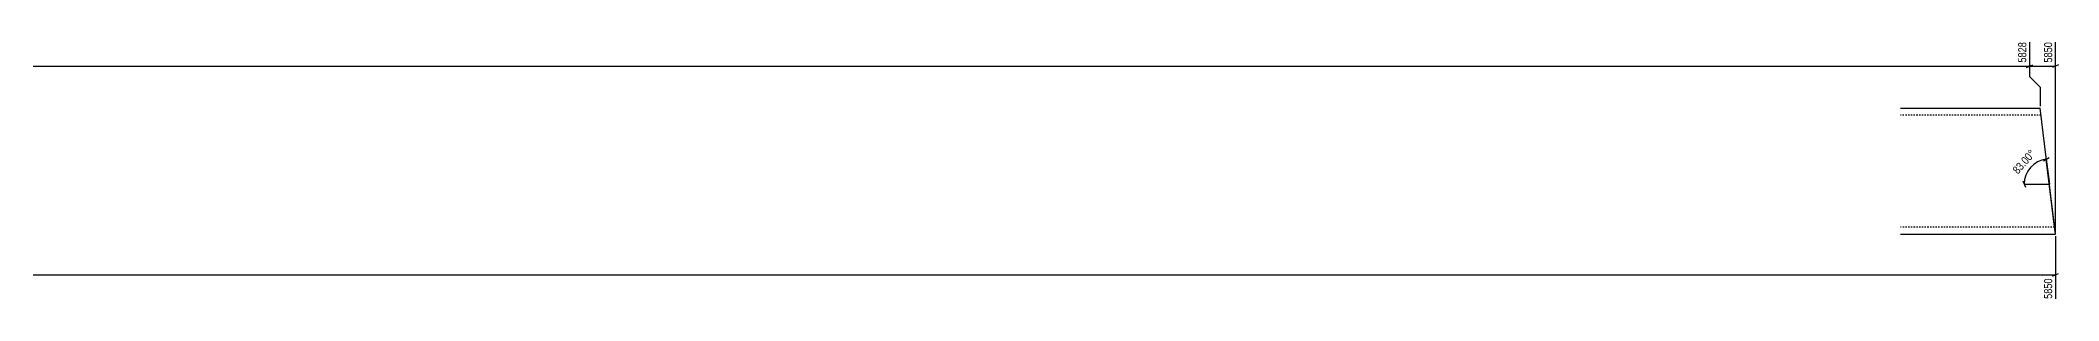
# Model space of a CAD drawing. Header units: millimetres. Extents: x 9 to 17840, y 7 to 378.
# Drawn here: x 14951 to 17840, y 7 to 378 of the extents above; entities that cross this region are included whole.
import ezdxf

# ---------------------------------------------------------------- set-up
doc = ezdxf.new("R2010")
doc.units = ezdxf.units.MM
doc.linetypes.add('DXK_LINE_DOT2', pattern=[3.9198, 1.9599, -1.9599])
doc.layers.add('MÅLSÆTNING', color=7, linetype='Continuous')
doc.layers.add('STÅL', color=7, linetype='Continuous')
doc.styles.add('Arial Narrow', font='ARIALN.TTF', dxfattribs={"height": 0.2})

msp = doc.modelspace()

# ---------------------------------------------------------------- linework, layer by layer
at = {"layer": 'MÅLSÆTNING', "color": 7, "linetype": 'Continuous'}
for p, q in [((17798.1, 375.9), (17798.1, 326.6)), ((17798.1, 375.9), (17798.1, 326.6)), ((17835.2, 104.4), (17835.2, 375.9)), ((14692.4, 341.6), (17798.1, 341.6)), ((17793.6, 339.8), (17802.6, 343.4)), ((17798.1, 341.6), (17835.2, 341.6)), ((17798.1, 326.6), (17813.1, 311.6)), ((17798.1, 326.6), (17813.1, 311.6)), ((17839.7, 343.4), (17830.7, 339.8)), ((17813.1, 311.6), (17813.1, 284.4)), ((17813.1, 311.6), (17813.1, 284.4)), ((17817.8, 206.4), (17826.3, 211)), ((17834.8, 104.4), (17822, 208.7)), ((17822, 208.7), (17826.4, 173)), ((17788.6, 177.5), (17792.2, 168.5)), ((17790.4, 173), (17826.4, 173)), ((17835.2, 98.4), (17835.2, 9)), ((14485.4, 43.4), (17835.2, 43.4)), ((17830.7, 41.6), (17839.7, 45.2))]:
    msp.add_line(p, q, dxfattribs=at)
msp.add_arc((17826.4, 173), 36, 97, 180, dxfattribs=at)
at = {"layer": 'STÅL', "color": 2, "linetype": 'Continuous'}
for p, q in [((17613.1, 281.4), (17813.1, 281.4)), ((17835.2, 101.4), (17813.1, 281.4)), ((17613.1, 101.4), (17835.2, 101.4))]:
    msp.add_line(p, q, dxfattribs=at)
at = {"layer": 'STÅL', "color": 7, "linetype": 'DXK_LINE_DOT2'}
for p, q in [((17814.3, 271.4), (17613.1, 271.4)), ((17834, 111.4), (17613.1, 111.4))]:
    msp.add_line(p, q, dxfattribs=at)

# ---------------------------------------------------------------- next in the draw order: wipeouts: each hides what was drawn before it
at = {"color": 0, "linetype": 'Continuous'}
for points in [[(17832.8, 378.3), (17816, 378.3), (17816, 344.3), (17832.8, 344.3)], [(17832.8, 40.6), (17816, 40.6), (17816, 6.6), (17832.8, 6.6)]]:
    msp.add_wipeout(points, dxfattribs=at).dxf.layer = 'MÅLSÆTNING'
at = {"color": 0}
msp.add_wipeout([(17810.8, 216.2), (17798.2, 227.4), (17769, 194.3), (17781.6, 183.2)], dxfattribs=at).dxf.layer = 'MÅLSÆTNING'

# ---------------------------------------------------------------- next in the draw order: linework, layer by layer
at = {"layer": 'MÅLSÆTNING', "color": 7, "linetype": 'Continuous'}
msp.add_line((17793.6, 339.8), (17802.6, 343.4), dxfattribs=at)

# ---------------------------------------------------------------- next in the draw order: texts
at = {"layer": 'MÅLSÆTNING', "color": 3, "linetype": 'Continuous', "style": 'Arial Narrow'}
for p in [(17830.4, 346.7), (17830.4, 9)]:
    msp.add_text('5850', height=11.45, rotation=90.0002, dxfattribs=at).set_placement(p)
at = {"layer": 'MÅLSÆTNING', "color": 3, "style": 'Arial Narrow'}
msp.add_text('83.00°', height=11.45, rotation=48.5009, dxfattribs=at).set_placement((17781.4, 186.6))

# ---------------------------------------------------------------- next in the draw order: wipeouts: each hides what was drawn before it
at = {"color": 0, "linetype": 'Continuous'}
msp.add_wipeout([(17795.7, 378.3), (17778.9, 378.3), (17778.9, 344.3), (17795.7, 344.3)], dxfattribs=at).dxf.layer = 'MÅLSÆTNING'

# ---------------------------------------------------------------- next in the draw order: texts
at = {"layer": 'MÅLSÆTNING', "color": 3, "linetype": 'Continuous', "style": 'Arial Narrow'}
msp.add_text('5828', height=11.45, rotation=90.0002, dxfattribs=at).set_placement((17793.3, 346.7))

doc.saveas('drawing.dxf')
